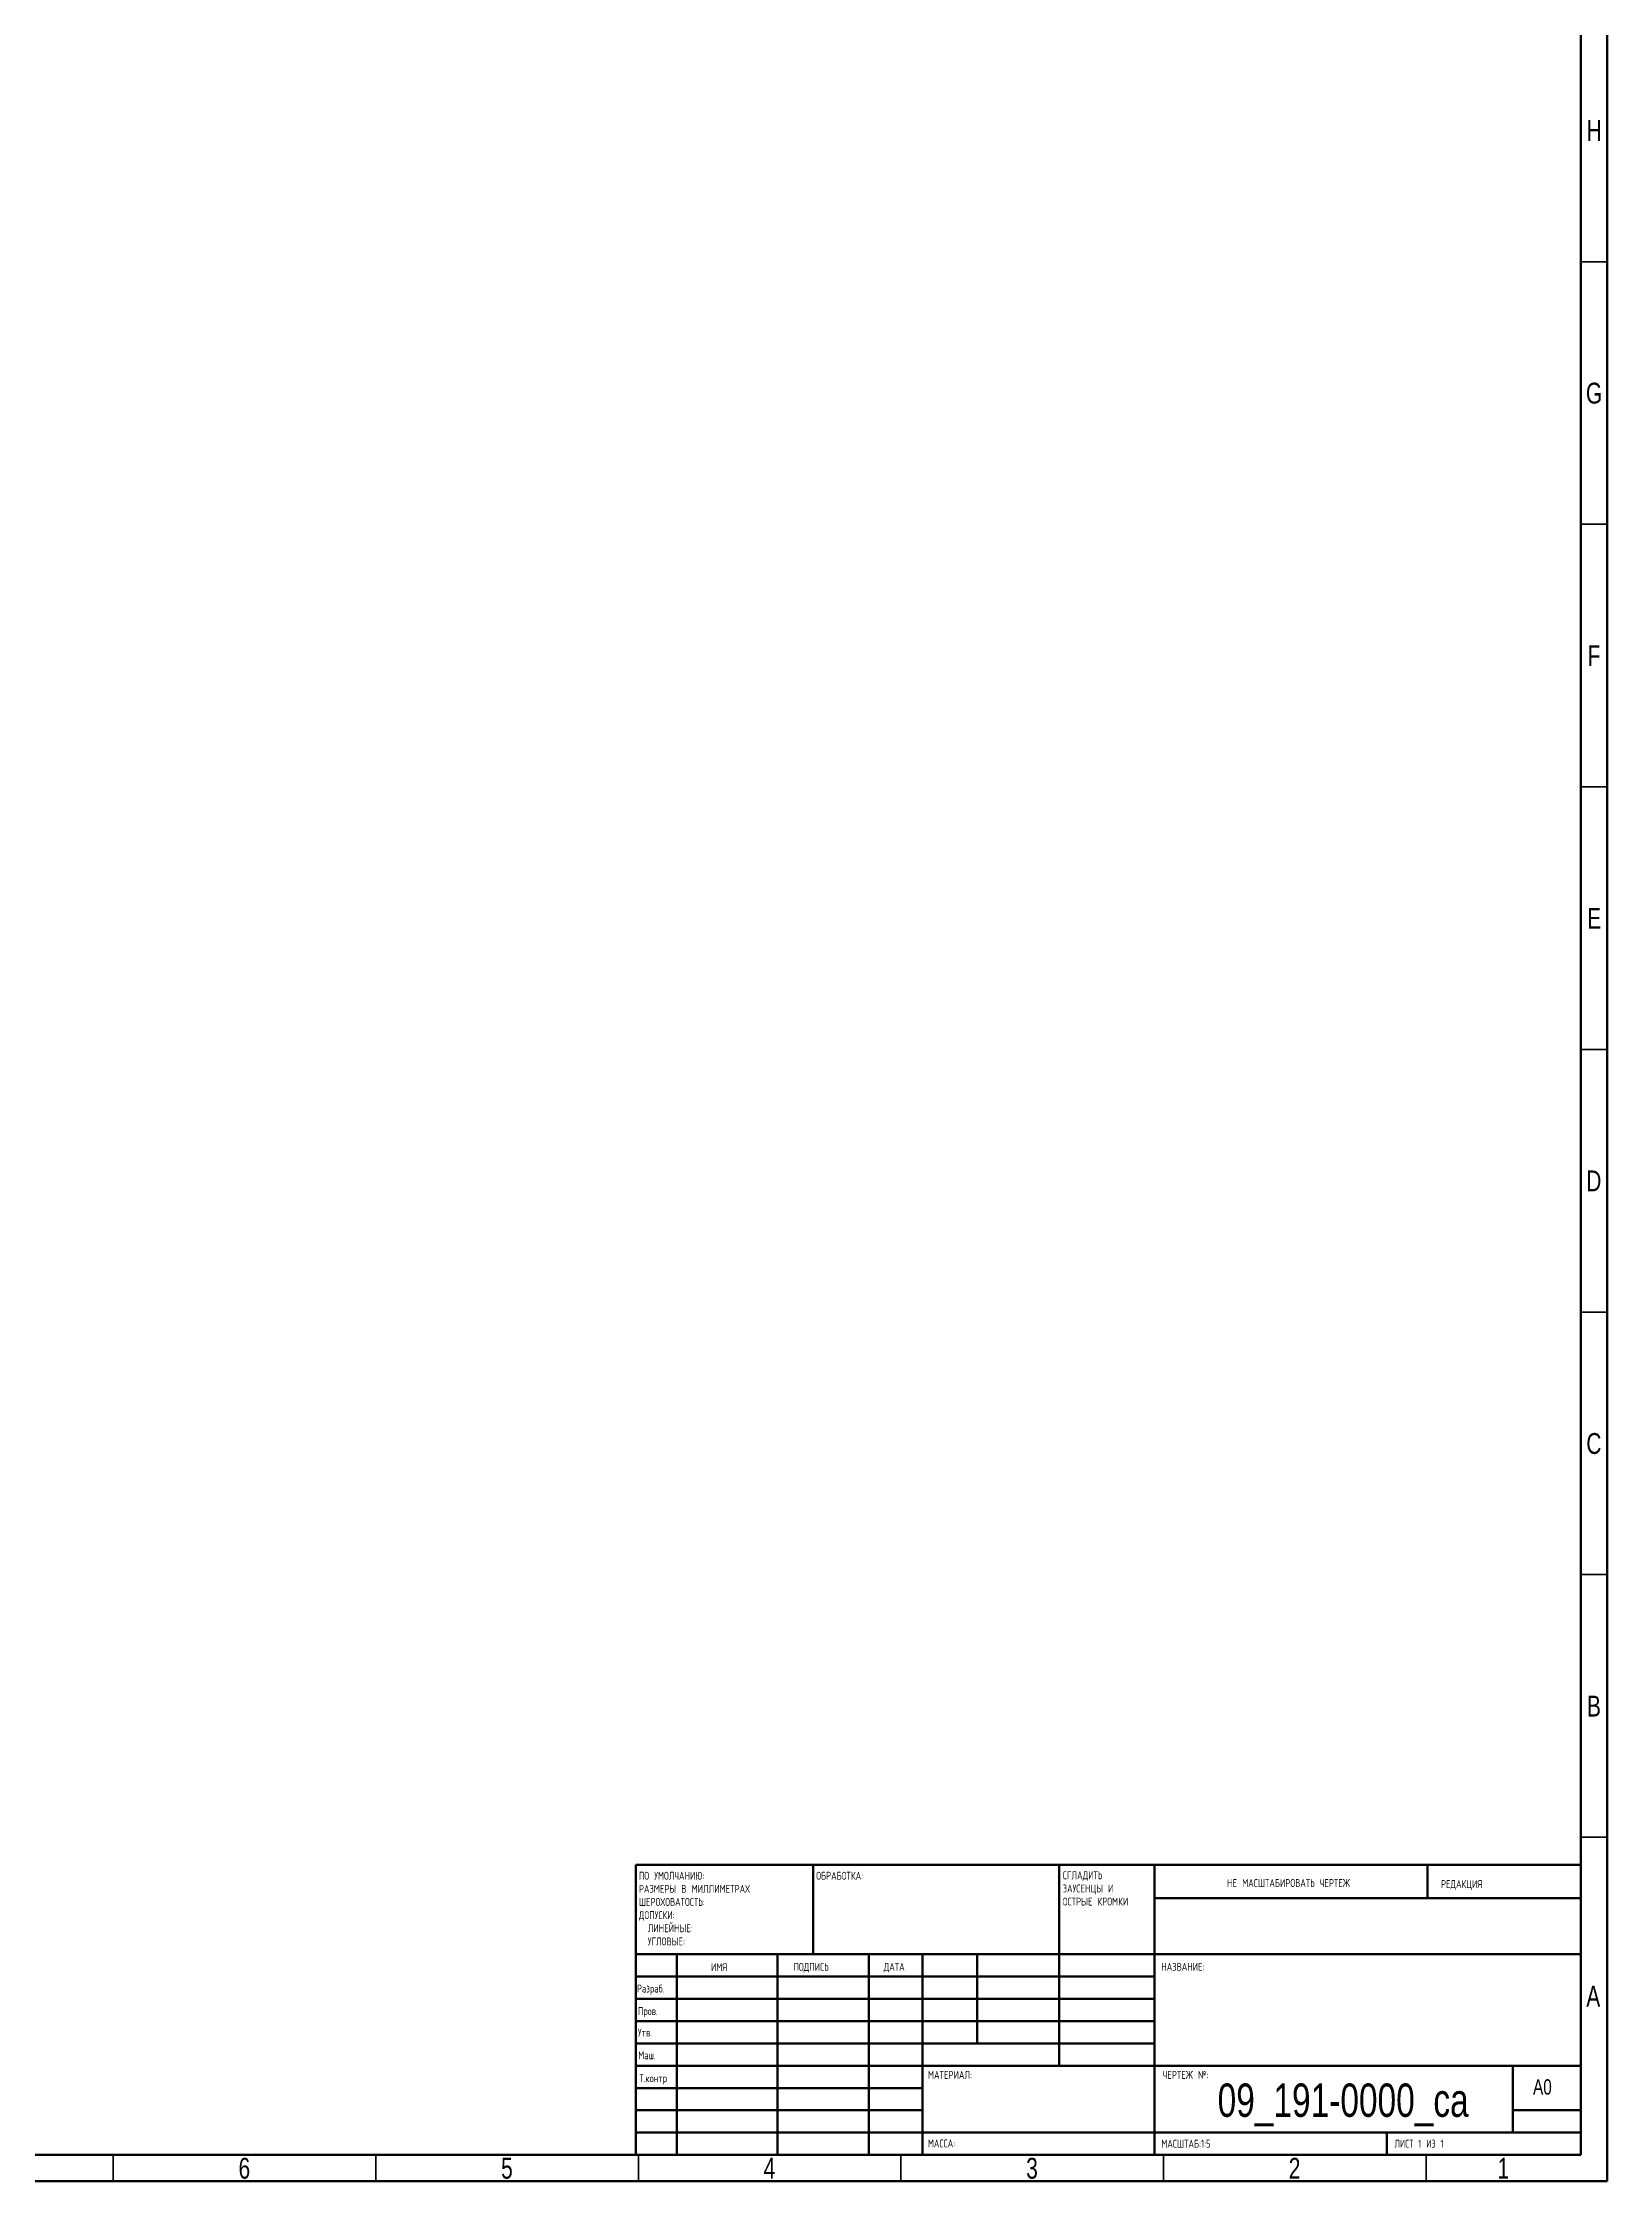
# Model space of a CAD drawing. Header units: millimetres. Extents: x -119 to 1184, y -69 to 836.
# Drawn here: x 886.1 to 1184, y 5 to 412.2 of the extents above; entities that cross this region are included whole.
import ezdxf

# ---------------------------------------------------------------- set-up
doc = ezdxf.new("R2010")
doc.units = ezdxf.units.MM
doc.styles.add('SLDTEXTSTYLE0', font='TXT', dxfattribs={"width": 0.75})
doc.styles.add('SLDTEXTSTYLE1', font='TXT', dxfattribs={"width": 0.75, "bigfont": 'bigfont'})
doc.styles.add('SLDTEXTSTYLE2', font='TXT', dxfattribs={"width": 0.681818, "bigfont": 'bigfont'})

# ---------------------------------------------------------------- blocks, each defined once
blk = doc.blocks.new('SW_NOTE_0')
at = {"color": 0, "linetype": 'Continuous', "lineweight": 0, "char_height": 1.5, "attachment_point": 1, "style": 'SLDTEXTSTYLE1'}
for s, insert in [('\\M+18452\\M+18443\\M+1844C\\M+18440\\M+18444\\M+18449\\M+18453\\M+1845D', (0, 1.93)), ('\\M+18448\\M+18440\\M+18454\\M+18452\\M+18445\\M+1844E\\M+18457\\M+1845C \\M+18449', (0, -0.57)), ('\\M+1844F\\M+18452\\M+18453\\M+18451\\M+1845C\\M+18445 \\M+1844B\\M+18451\\M+1844F\\M+1844D\\M+1844B\\M+18449', (0, -3.07))]:
    blk.add_mtext(s, dxfattribs=dict(at, insert=insert))
blk = doc.blocks.new('SW_NOTE_1')
at = {"color": 0, "linetype": 'Continuous', "lineweight": 0, "char_height": 1.5, "attachment_point": 1, "style": 'SLDTEXTSTYLE1'}
for s, insert in [('\\M+18450\\M+1844F \\M+18454\\M+1844D\\M+1844F\\M+1844C\\M+18458\\M+18440\\M+1844E\\M+18449\\M+1845F:', (0, 1.93)), ('\\M+18451\\M+18440\\M+18448\\M+1844D\\M+18445\\M+18451\\M+1845C \\M+18442 \\M+1844D\\M+18449\\M+1844C\\M+1844C\\M+18449\\M+1844D\\M+18445\\M+18453\\M+18451\\M+18440\\M+18456', (0, -0.57)), ('\\M+18459\\M+18445\\M+18451\\M+1844F\\M+18456\\M+1844F\\M+18442\\M+18440\\M+18453\\M+1844F\\M+18452\\M+18453\\M+1845D:', (0, -3.07)), ('\\M+18444\\M+1844F\\M+18450\\M+18454\\M+18452\\M+1844B\\M+18449:', (0, -5.57)), ('\\M+1844C\\M+18449\\M+1844E\\M+18445\\M+1844A\\M+1844E\\M+1845C\\M+18445:', (1.69, -8.07)), ('\\M+18454\\M+18443\\M+1844C\\M+1844F\\M+18442\\M+1845C\\M+18445:', (1.69, -10.57))]:
    blk.add_mtext(s, dxfattribs=dict(at, insert=insert))

msp = doc.modelspace()

# ---------------------------------------------------------------- linework, layer by layer
at = {"color": 7, "linetype": 'Continuous', "lineweight": 70}
for p, q in [((1184, 836), (1184, 5)), ((1179, 831), (1179, 10)), ((1179, 10), (20, 10)), ((1184, 5), (15, 5))]:
    msp.add_line(p, q, dxfattribs=at)
at = {"color": 7, "linetype": 'Continuous', "lineweight": 35}
for p, q in [((1179, 370.5), (1184, 370.5)), ((1179, 320.5), (1184, 320.5)), ((1179, 270.5), (1184, 270.5)), ((1179, 220.5), (1184, 220.5)), ((1179, 170.5), (1184, 170.5)), ((1179, 120.5), (1184, 120.5)), ((1179, 70.5), (1184, 70.5)), ((899.5, 10), (899.5, 5)), ((949.5, 10), (949.5, 5)), ((999.5, 10), (999.5, 5)), ((1049.5, 10), (1049.5, 5)), ((1099.5, 10), (1099.5, 5)), ((1149.5, 10), (1149.5, 5))]:
    msp.add_line(p, q, dxfattribs=at)
at = {"color": 7, "linetype": 'Continuous', "lineweight": 50}
for p, q in [((999, 65.25), (1179, 65.25)), ((999, 65.25), (999, 10)), ((1032.8, 48.25), (1032.8, 65.25)), ((1079.6, 65.25), (1079.6, 27)), ((1097.8, 65.25), (1097.8, 10)), ((1149.8, 58.88), (1149.8, 65.25)), ((1179, 58.88), (1097.8, 58.88)), ((1179, 48.25), (999, 48.25)), ((1006.8, 48.25), (1006.8, 10)), ((1025.99, 48.25), (1025.99, 10)), ((1043.4, 48.25), (1043.4, 10)), ((1053.6, 10), (1053.6, 48.25)), ((1064, 31.25), (1064, 48.25)), ((1097.8, 44), (999, 44)), ((1097.8, 39.75), (999, 39.75)), ((1097.8, 35.5), (999, 35.5)), ((1097.8, 31.25), (999, 31.25)), ((1053.6, 27), (999, 27)), ((1053.6, 27), (1179, 27)), ((1166, 14.25), (1166, 27)), ((1053.6, 22.75), (999, 22.75)), ((1053.6, 18.5), (999, 18.5)), ((1179, 18.5), (1166, 18.5)), ((999, 14.25), (1179, 14.25)), ((1142, 10), (1142, 14.25))]:
    msp.add_line(p, q, dxfattribs=at)

# ---------------------------------------------------------------- block references
at = {"color": 7, "linetype": 'Continuous', "lineweight": 0}
for name, p in [('SW_NOTE_1', (999.59, 61.99)), ('SW_NOTE_0', (1080.31, 62.07))]:
    msp.add_blockref(name, p, dxfattribs=at)

# ---------------------------------------------------------------- texts
for s, insert, char_height, attachment_point, style in [('H', (1181.49, 397.46), 3.97, 2, 'SLDTEXTSTYLE0'), ('G', (1181.49, 347.46), 3.97, 2, 'SLDTEXTSTYLE0'), ('F', (1181.46, 297.46), 3.97, 2, 'SLDTEXTSTYLE0'), ('E', (1181.51, 247.46), 3.97, 2, 'SLDTEXTSTYLE0'), ('D', (1181.45, 197.46), 3.97, 2, 'SLDTEXTSTYLE0'), ('C', (1181.46, 147.46), 3.97, 2, 'SLDTEXTSTYLE0'), ('B', (1181.47, 97.46), 3.97, 2, 'SLDTEXTSTYLE0'), ('\\M+1844F\\M+18441\\M+18451\\M+18440\\M+18441\\M+1844F\\M+18453\\M+1844B\\M+18440:', (1033.37, 63.92), 1.5, 1, 'SLDTEXTSTYLE1'), ('\\M+1844E\\M+18445 \\M+1844D\\M+18440\\M+18452\\M+18459\\M+18453\\M+18440\\M+18441\\M+18449\\M+18451\\M+1844F\\M+18442\\M+18440\\M+18453\\M+1845D \\M+18458\\M+18445\\M+18451\\M+18453\\M+18445\\M+18447', (1111.61, 62.53), 1.5, 1, 'SLDTEXTSTYLE1'), ('\\M+18451\\M+18445\\M+18444\\M+18440\\M+1844B\\M+18457\\M+18449\\M+18460', (1152.33, 62.33), 1.5, 1, 'SLDTEXTSTYLE1'), ('\\M+18449\\M+1844D\\M+18460', (1013.32, 46.5), 1.5, 1, 'SLDTEXTSTYLE1'), ('\\M+18450\\M+1844F\\M+18444\\M+18450\\M+18449\\M+18452\\M+1845D', (1029.03, 46.56), 1.5, 1, 'SLDTEXTSTYLE1'), ('\\M+18444\\M+18440\\M+18453\\M+18440', (1046.21, 46.58), 1.5, 1, 'SLDTEXTSTYLE1'), ('\\M+1844E\\M+18440\\M+18448\\M+18442\\M+18440\\M+1844E\\M+18449\\M+18445:', (1099.07, 46.58), 1.5, 1, 'SLDTEXTSTYLE1'), ('\\M+18451\\M+18470\\M+18478\\M+18482\\M+18470\\M+18471.', (999.21, 42.43), 1.5, 1, 'SLDTEXTSTYLE1'), ('A', (1181.34, 42.21), 3.97, 2, 'SLDTEXTSTYLE0'), ('\\M+18450\\M+18482\\M+18480\\M+18472.', (999.41, 38.15), 1.5, 1, 'SLDTEXTSTYLE1'), ('\\M+18454\\M+18484\\M+18472.', (999.4, 34.06), 1.5, 1, 'SLDTEXTSTYLE1'), ('\\M+1844D\\M+18470\\M+1848A.', (999.46, 29.73), 1.5, 1, 'SLDTEXTSTYLE1'), ('\\M+18453.\\M+1847B\\M+18480\\M+1847E\\M+18484\\M+18482', (999.67, 25.35), 1.5, 1, 'SLDTEXTSTYLE1'), ('\\M+1844D\\M+18440\\M+18453\\M+18445\\M+18451\\M+18449\\M+18440\\M+1844C:', (1054.65, 25.99), 1.5, 1, 'SLDTEXTSTYLE1'), ('\\M+18458\\M+18445\\M+18451\\M+18453\\M+18445\\M+18447 \\M+18782:', (1099.37, 25.99), 1.5, 1, 'SLDTEXTSTYLE1'), ('A0', (1169.87, 24.41), 2.91, 1, 'SLDTEXTSTYLE0'), ('09_191-0000_ca', (1133.71, 23.61), 6.35, 2, 'SLDTEXTSTYLE0'), ('\\M+1844D\\M+18440\\M+18452\\M+18452\\M+18440:', (1054.62, 12.95), 1.4986, 1, 'SLDTEXTSTYLE1'), ('\\M+1844D\\M+18440\\M+18452\\M+18459\\M+18453\\M+18440\\M+18441:1:5', (1099.07, 12.9), 1.5, 1, 'SLDTEXTSTYLE1'), ('\\M+1844C\\M+18449\\M+18452\\M+18453 1 \\M+18449\\M+18448 1', (1143.48, 12.9), 1.5, 1, 'SLDTEXTSTYLE2'), ('6', (924.46, 9.46), 3.97, 2, 'SLDTEXTSTYLE0'), ('5', (974.46, 9.46), 3.97, 2, 'SLDTEXTSTYLE0'), ('4', (1024.46, 9.46), 3.97, 2, 'SLDTEXTSTYLE0'), ('3', (1074.46, 9.46), 3.97, 2, 'SLDTEXTSTYLE0'), ('2', (1124.46, 9.46), 3.97, 2, 'SLDTEXTSTYLE0'), ('1', (1164.21, 9.46), 3.97, 2, 'SLDTEXTSTYLE0')]:
    msp.add_mtext(s, dxfattribs=dict(at, insert=insert, char_height=char_height, attachment_point=attachment_point, style=style))

doc.saveas('drawing.dxf')
